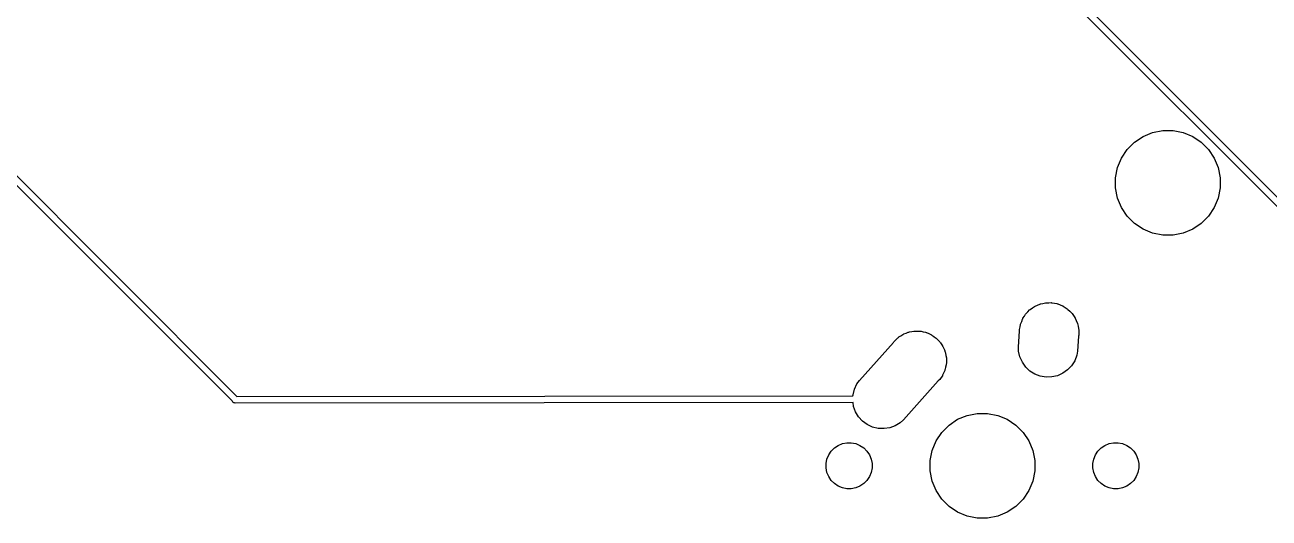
# Model space of a CAD drawing. Extents: x -26.1 to -7.5, y -7.6 to -2.2.
# Drawn here: x -11.126 to -9.261, y -6.55 to -5.81 of the extents above; entities that cross this region are included whole.
import ezdxf

# ---------------------------------------------------------------- set-up
doc = ezdxf.new("R2010")
doc.units = 0
doc.header["$MEASUREMENT"] = 0
doc.layers.add('BLACK', color=7, linetype='CONTINUOUS')

msp = doc.modelspace()

# ---------------------------------------------------------------- linework, layer by layer
at = {"layer": 'BLACK', "linetype": 'CONTINUOUS'}
for p, q in [((-8.95722, -6.37436), (-9.70758, -5.624)), ((-9.7018, -5.61564), (-8.95144, -6.366)), ((-11.339, -5.83647), (-10.8084, -6.367)), ((-10.8156, -6.37397), (-11.3473, -5.84225)), ((-9.43564, -5.97152), (-9.42047, -5.9685)), ((-9.42047, -5.9685), (-9.40501, -5.9685)), ((-9.40501, -5.9685), (-9.38984, -5.97152)), ((-9.47372, -5.99696), (-9.46278, -5.98603)), ((-9.46278, -5.98603), (-9.44992, -5.97743)), ((-9.44992, -5.97743), (-9.43564, -5.97152)), ((-9.38984, -5.97152), (-9.37556, -5.97743)), ((-9.37556, -5.97743), (-9.3627, -5.98603)), ((-9.3627, -5.98603), (-9.35177, -5.99696)), ((-9.48231, -6.00982), (-9.47372, -5.99696)), ((-9.35177, -5.99696), (-9.34317, -6.00982)), ((-9.49124, -6.03927), (-9.48822, -6.0241)), ((-9.48822, -6.0241), (-9.48231, -6.00982)), ((-9.34317, -6.00982), (-9.33726, -6.0241)), ((-9.33726, -6.0241), (-9.33424, -6.03927)), ((-9.49124, -6.05473), (-9.49124, -6.03927)), ((-9.33424, -6.03927), (-9.33424, -6.05473)), ((-9.48822, -6.0699), (-9.49124, -6.05473)), ((-9.33424, -6.05473), (-9.33726, -6.0699)), ((-9.48231, -6.08418), (-9.48822, -6.0699)), ((-9.33726, -6.0699), (-9.34317, -6.08418)), ((-9.47372, -6.09704), (-9.48231, -6.08418)), ((-9.46278, -6.10797), (-9.47372, -6.09704)), ((-9.35177, -6.09704), (-9.3627, -6.10797)), ((-9.34317, -6.08418), (-9.35177, -6.09704)), ((-9.44992, -6.11657), (-9.46278, -6.10797)), ((-9.43564, -6.12248), (-9.44992, -6.11657)), ((-9.37556, -6.11657), (-9.38984, -6.12248)), ((-9.3627, -6.10797), (-9.37556, -6.11657)), ((-9.42047, -6.1255), (-9.43564, -6.12248)), ((-9.40501, -6.1255), (-9.42047, -6.1255)), ((-9.38984, -6.12248), (-9.40501, -6.1255)), ((-9.61172, -6.23175), (-9.60829, -6.23033)), ((-9.60829, -6.23033), (-9.6049, -6.22881)), ((-9.6049, -6.22881), (-9.60426, -6.22866)), ((-9.60426, -6.22866), (-9.60366, -6.22841)), ((-9.60366, -6.22841), (-9.60002, -6.22769)), ((-9.60002, -6.22769), (-9.5964, -6.22686)), ((-9.5964, -6.22686), (-9.59574, -6.22684)), ((-9.59574, -6.22684), (-9.5951, -6.22671)), ((-9.5951, -6.22671), (-9.59139, -6.22671)), ((-9.59139, -6.22671), (-9.58768, -6.2266)), ((-9.58768, -6.2266), (-9.58703, -6.22671)), ((-9.58703, -6.22671), (-9.58638, -6.22671)), ((-9.58638, -6.22671), (-9.58274, -6.22743)), ((-9.58274, -6.22743), (-9.57907, -6.22805)), ((-9.57907, -6.22805), (-9.57846, -6.22828)), ((-9.57846, -6.22828), (-9.57782, -6.22841)), ((-9.57782, -6.22841), (-9.57439, -6.22983)), ((-9.57439, -6.22983), (-9.57092, -6.23115)), ((-9.62999, -6.25002), (-9.62793, -6.24693)), ((-9.62793, -6.24693), (-9.62596, -6.24379)), ((-9.62596, -6.24379), (-9.62551, -6.24331)), ((-9.62551, -6.24331), (-9.62514, -6.24277)), ((-9.62514, -6.24277), (-9.62252, -6.24014)), ((-9.62252, -6.24014), (-9.61997, -6.23744)), ((-9.61997, -6.23744), (-9.61944, -6.23706)), ((-9.61944, -6.23706), (-9.61897, -6.2366)), ((-9.61897, -6.2366), (-9.61589, -6.23453)), ((-9.61589, -6.23453), (-9.61286, -6.23238)), ((-9.61286, -6.23238), (-9.61226, -6.23211)), ((-9.61226, -6.23211), (-9.61172, -6.23175)), ((-9.57092, -6.23115), (-9.57037, -6.2315)), ((-9.57037, -6.2315), (-9.56976, -6.23175)), ((-9.56976, -6.23175), (-9.56667, -6.23381)), ((-9.56667, -6.23381), (-9.56353, -6.23578)), ((-9.56353, -6.23578), (-9.56305, -6.23623)), ((-9.56305, -6.23623), (-9.56251, -6.2366)), ((-9.56251, -6.2366), (-9.55988, -6.23922)), ((-9.55988, -6.23922), (-9.55718, -6.24177)), ((-9.55718, -6.24177), (-9.5568, -6.2423)), ((-9.5568, -6.2423), (-9.55634, -6.24277)), ((-9.55634, -6.24277), (-9.55427, -6.24585)), ((-9.55427, -6.24585), (-9.55212, -6.24888)), ((-9.55212, -6.24888), (-9.55185, -6.24948)), ((-9.63503, -6.26664), (-9.63431, -6.26299)), ((-9.63503, -6.26947), (-9.63503, -6.26664)), ((-9.63431, -6.26299), (-9.63369, -6.25933)), ((-9.63369, -6.25933), (-9.63346, -6.25872)), ((-9.63346, -6.25872), (-9.63333, -6.25808)), ((-9.63333, -6.25808), (-9.63191, -6.25465)), ((-9.63191, -6.25465), (-9.63059, -6.25118)), ((-9.63059, -6.25118), (-9.63024, -6.25063)), ((-9.63024, -6.25063), (-9.62999, -6.25002)), ((-9.55185, -6.24948), (-9.55149, -6.25002)), ((-9.55149, -6.25002), (-9.55007, -6.25345)), ((-9.55007, -6.25345), (-9.54855, -6.25684)), ((-9.54855, -6.25684), (-9.5484, -6.25748)), ((-9.5484, -6.25748), (-9.54815, -6.25808)), ((-9.54815, -6.25808), (-9.54743, -6.26172)), ((-9.54743, -6.26172), (-9.5466, -6.26534)), ((-9.5466, -6.26534), (-9.54658, -6.266)), ((-9.54658, -6.266), (-9.54645, -6.26664)), ((-9.54645, -6.26664), (-9.54645, -6.27035)), ((-9.87516, -6.34304), (-9.82424, -6.28629)), ((-9.82424, -6.28629), (-9.82357, -6.28529)), ((-9.82357, -6.28529), (-9.82133, -6.28305)), ((-9.82133, -6.28305), (-9.82068, -6.28232)), ((-9.82068, -6.28232), (-9.81979, -6.28151)), ((-9.81979, -6.28151), (-9.8174, -6.27912)), ((-9.8174, -6.27912), (-9.81658, -6.27857)), ((-9.81658, -6.27857), (-9.81586, -6.27791)), ((-9.81586, -6.27791), (-9.81296, -6.27615)), ((-9.81296, -6.27615), (-9.81015, -6.27427)), ((-9.81015, -6.27427), (-9.80924, -6.27389)), ((-9.80924, -6.27389), (-9.8084, -6.27338)), ((-9.8084, -6.27338), (-9.80521, -6.27223)), ((-9.80521, -6.27223), (-9.80208, -6.27093)), ((-9.80208, -6.27093), (-9.80112, -6.27074)), ((-9.80112, -6.27074), (-9.8002, -6.2704)), ((-9.8002, -6.2704), (-9.79685, -6.26989)), ((-9.79685, -6.26989), (-9.79353, -6.26923)), ((-9.79353, -6.26923), (-9.79254, -6.26923)), ((-9.79254, -6.26923), (-9.79157, -6.26908)), ((-9.79157, -6.26908), (-9.78819, -6.26923)), ((-9.78819, -6.26923), (-9.7848, -6.26923)), ((-9.7848, -6.26923), (-9.78384, -6.26942)), ((-9.78384, -6.26942), (-9.78286, -6.26946)), ((-9.78286, -6.26946), (-9.77957, -6.27027)), ((-9.77957, -6.27027), (-9.77625, -6.27093)), ((-9.77625, -6.27093), (-9.77534, -6.27131)), ((-9.77534, -6.27131), (-9.77438, -6.27154)), ((-9.77438, -6.27154), (-9.77131, -6.27297)), ((-9.77131, -6.27297), (-9.76819, -6.27427)), ((-9.76819, -6.27427), (-9.76737, -6.27482)), ((-9.76737, -6.27482), (-9.76648, -6.27523)), ((-9.76648, -6.27523), (-9.76375, -6.27724)), ((-9.76375, -6.27724), (-9.76093, -6.27912)), ((-9.76093, -6.27912), (-9.76024, -6.27981)), ((-9.76024, -6.27981), (-9.75944, -6.28039)), ((-9.75944, -6.28039), (-9.75716, -6.28289)), ((-9.75716, -6.28289), (-9.75476, -6.28529)), ((-9.75476, -6.28529), (-9.75422, -6.2861)), ((-9.75422, -6.2861), (-9.75355, -6.28683)), ((-9.63665, -6.29296), (-9.63503, -6.26947)), ((-9.54675, -6.27687), (-9.54828, -6.29905)), ((-9.54645, -6.27536), (-9.54675, -6.27687)), ((-9.54645, -6.27035), (-9.5464, -6.27188)), ((-9.5464, -6.27188), (-9.54645, -6.27253)), ((-9.54645, -6.27253), (-9.54645, -6.27536)), ((-9.75355, -6.28683), (-9.7518, -6.28973)), ((-9.7518, -6.28973), (-9.74991, -6.29254)), ((-9.74991, -6.29254), (-9.74954, -6.29345)), ((-9.74954, -6.29345), (-9.74903, -6.29429)), ((-9.74903, -6.29429), (-9.74787, -6.29747)), ((-9.74787, -6.29747), (-9.74658, -6.3006)), ((-9.74658, -6.3006), (-9.74638, -6.30156)), ((-9.74638, -6.30156), (-9.74605, -6.30249)), ((-9.74605, -6.30249), (-9.74553, -6.30584)), ((-9.63646, -6.29949), (-9.63665, -6.29296)), ((-9.63451, -6.308), (-9.63646, -6.29949)), ((-9.54828, -6.29905), (-9.54937, -6.3055)), ((-9.74592, -6.32312), (-9.74658, -6.32644)), ((-9.74511, -6.31983), (-9.74592, -6.32312)), ((-9.74553, -6.30584), (-9.74487, -6.30916)), ((-9.74507, -6.31885), (-9.74511, -6.31983)), ((-9.74487, -6.31788), (-9.74507, -6.31885)), ((-9.74487, -6.30916), (-9.74487, -6.31014)), ((-9.74487, -6.31014), (-9.74472, -6.31111)), ((-9.74472, -6.31111), (-9.74487, -6.3145)), ((-9.74487, -6.3145), (-9.74487, -6.31788)), ((-9.63093, -6.31596), (-9.63451, -6.308)), ((-9.62588, -6.32307), (-9.63093, -6.31596)), ((-9.61953, -6.32905), (-9.62588, -6.32307)), ((-9.5571, -6.32105), (-9.56308, -6.3274)), ((-9.55247, -6.31365), (-9.5571, -6.32105)), ((-9.54937, -6.3055), (-9.55247, -6.31365)), ((-9.75476, -6.34175), (-9.757, -6.34399)), ((-9.75288, -6.33894), (-9.75476, -6.34175)), ((-9.75088, -6.33621), (-9.75288, -6.33894)), ((-9.75046, -6.33532), (-9.75088, -6.33621)), ((-9.74991, -6.3345), (-9.75046, -6.33532)), ((-9.74862, -6.33137), (-9.74991, -6.3345)), ((-9.74719, -6.3283), (-9.74862, -6.33137)), ((-9.74695, -6.32735), (-9.74719, -6.3283)), ((-9.74658, -6.32644), (-9.74695, -6.32735)), ((-9.61214, -6.33368), (-9.61953, -6.32905)), ((-9.60398, -6.33678), (-9.61214, -6.33368)), ((-9.59538, -6.33823), (-9.60398, -6.33678)), ((-9.58666, -6.33798), (-9.59538, -6.33823)), ((-9.57815, -6.33603), (-9.58666, -6.33798)), ((-9.57019, -6.33245), (-9.57815, -6.33603)), ((-9.56308, -6.3274), (-9.57019, -6.33245)), ((-9.8848, -6.36469), (-9.88272, -6.35622)), ((-9.88272, -6.35622), (-9.87903, -6.34831)), ((-9.87903, -6.34831), (-9.87516, -6.34304)), ((-9.757, -6.34399), (-9.80923, -6.4022)), ((-10.8152, -6.3748), (-10.8156, -6.37397)), ((-10.8145, -6.37556), (-10.8152, -6.3748)), ((-10.8138, -6.37618), (-10.8145, -6.37556)), ((-10.8129, -6.37664), (-10.8138, -6.37618)), ((-10.812, -6.37693), (-10.8129, -6.37664)), ((-10.8112, -6.377), (-10.812, -6.37693)), ((-9.88478, -6.37605), (-10.8112, -6.377)), ((-10.8084, -6.367), (-9.88486, -6.36605)), ((-9.88486, -6.36605), (-9.8848, -6.36469)), ((-9.88386, -6.38203), (-9.88478, -6.37605)), ((-9.88088, -6.39023), (-9.88386, -6.38203)), ((-9.87635, -6.39769), (-9.88088, -6.39023)), ((-9.87046, -6.40413), (-9.87635, -6.39769)), ((-9.72792, -6.40143), (-9.71364, -6.39552)), ((-9.71364, -6.39552), (-9.69847, -6.3925)), ((-9.69847, -6.3925), (-9.68301, -6.3925)), ((-9.68301, -6.3925), (-9.66784, -6.39552)), ((-9.66784, -6.39552), (-9.65356, -6.40143)), ((-9.86343, -6.40929), (-9.87046, -6.40413)), ((-9.85552, -6.41298), (-9.86343, -6.40929)), ((-9.84705, -6.41506), (-9.85552, -6.41298)), ((-9.83833, -6.41544), (-9.84705, -6.41506)), ((-9.82971, -6.41412), (-9.83833, -6.41544)), ((-9.82151, -6.41114), (-9.82971, -6.41412)), ((-9.81405, -6.40661), (-9.82151, -6.41114)), ((-9.80923, -6.4022), (-9.81405, -6.40661)), ((-9.75172, -6.42096), (-9.74078, -6.41003)), ((-9.74078, -6.41003), (-9.72792, -6.40143)), ((-9.65356, -6.40143), (-9.6407, -6.41003)), ((-9.6407, -6.41003), (-9.62977, -6.42096)), ((-9.76622, -6.4481), (-9.76031, -6.43382)), ((-9.76031, -6.43382), (-9.75172, -6.42096)), ((-9.62977, -6.42096), (-9.62117, -6.43382)), ((-9.62117, -6.43382), (-9.61526, -6.4481)), ((-9.92127, -6.45468), (-9.9175, -6.44904)), ((-9.9175, -6.44904), (-9.9127, -6.44424)), ((-9.9127, -6.44424), (-9.90706, -6.44047)), ((-9.90706, -6.44047), (-9.90079, -6.43788)), ((-9.90079, -6.43788), (-9.89413, -6.43655)), ((-9.89413, -6.43655), (-9.88735, -6.43655)), ((-9.88735, -6.43655), (-9.88069, -6.43788)), ((-9.88069, -6.43788), (-9.87442, -6.44047)), ((-9.87442, -6.44047), (-9.86878, -6.44424)), ((-9.86878, -6.44424), (-9.86398, -6.44904)), ((-9.86398, -6.44904), (-9.86021, -6.45468)), ((-9.76924, -6.46327), (-9.76622, -6.4481)), ((-9.61526, -6.4481), (-9.61224, -6.46327)), ((-9.52127, -6.45468), (-9.5175, -6.44904)), ((-9.5175, -6.44904), (-9.5127, -6.44424)), ((-9.5127, -6.44424), (-9.50706, -6.44047)), ((-9.50706, -6.44047), (-9.50079, -6.43788)), ((-9.50079, -6.43788), (-9.49413, -6.43655)), ((-9.49413, -6.43655), (-9.48735, -6.43655)), ((-9.48735, -6.43655), (-9.48069, -6.43788)), ((-9.48069, -6.43788), (-9.47442, -6.44047)), ((-9.47442, -6.44047), (-9.46878, -6.44424)), ((-9.46878, -6.44424), (-9.46398, -6.44904)), ((-9.46398, -6.44904), (-9.46021, -6.45468)), ((-9.92519, -6.46761), (-9.92387, -6.46095)), ((-9.92519, -6.47439), (-9.92519, -6.46761)), ((-9.92387, -6.46095), (-9.92127, -6.45468)), ((-9.86021, -6.45468), (-9.85762, -6.46095)), ((-9.85762, -6.46095), (-9.85629, -6.46761)), ((-9.85629, -6.46761), (-9.85629, -6.47439)), ((-9.76924, -6.47873), (-9.76924, -6.46327)), ((-9.61224, -6.46327), (-9.61224, -6.47873)), ((-9.52519, -6.46761), (-9.52387, -6.46095)), ((-9.52519, -6.47439), (-9.52519, -6.46761)), ((-9.52387, -6.46095), (-9.52127, -6.45468)), ((-9.46021, -6.45468), (-9.45762, -6.46095)), ((-9.45762, -6.46095), (-9.45629, -6.46761)), ((-9.45629, -6.46761), (-9.45629, -6.47439)), ((-9.92387, -6.48105), (-9.92519, -6.47439)), ((-9.92127, -6.48732), (-9.92387, -6.48105)), ((-9.9175, -6.49296), (-9.92127, -6.48732)), ((-9.86021, -6.48732), (-9.86398, -6.49296)), ((-9.85762, -6.48105), (-9.86021, -6.48732)), ((-9.85629, -6.47439), (-9.85762, -6.48105)), ((-9.76622, -6.4939), (-9.76924, -6.47873)), ((-9.61224, -6.47873), (-9.61526, -6.4939)), ((-9.52387, -6.48105), (-9.52519, -6.47439)), ((-9.52127, -6.48732), (-9.52387, -6.48105)), ((-9.5175, -6.49296), (-9.52127, -6.48732)), ((-9.46021, -6.48732), (-9.46398, -6.49296)), ((-9.45762, -6.48105), (-9.46021, -6.48732)), ((-9.45629, -6.47439), (-9.45762, -6.48105)), ((-9.9127, -6.49776), (-9.9175, -6.49296)), ((-9.90706, -6.50153), (-9.9127, -6.49776)), ((-9.90079, -6.50412), (-9.90706, -6.50153)), ((-9.89413, -6.50545), (-9.90079, -6.50412)), ((-9.88735, -6.50545), (-9.89413, -6.50545)), ((-9.88069, -6.50412), (-9.88735, -6.50545)), ((-9.87442, -6.50153), (-9.88069, -6.50412)), ((-9.86878, -6.49776), (-9.87442, -6.50153)), ((-9.86398, -6.49296), (-9.86878, -6.49776)), ((-9.76031, -6.50818), (-9.76622, -6.4939)), ((-9.75172, -6.52104), (-9.76031, -6.50818)), ((-9.62117, -6.50818), (-9.62977, -6.52104)), ((-9.61526, -6.4939), (-9.62117, -6.50818)), ((-9.5127, -6.49776), (-9.5175, -6.49296)), ((-9.50706, -6.50153), (-9.5127, -6.49776)), ((-9.50079, -6.50412), (-9.50706, -6.50153)), ((-9.49413, -6.50545), (-9.50079, -6.50412)), ((-9.48735, -6.50545), (-9.49413, -6.50545)), ((-9.48069, -6.50412), (-9.48735, -6.50545)), ((-9.47442, -6.50153), (-9.48069, -6.50412)), ((-9.46878, -6.49776), (-9.47442, -6.50153)), ((-9.46398, -6.49296), (-9.46878, -6.49776)), ((-9.74078, -6.53197), (-9.75172, -6.52104)), ((-9.62977, -6.52104), (-9.6407, -6.53197)), ((-9.72792, -6.54057), (-9.74078, -6.53197)), ((-9.71364, -6.54648), (-9.72792, -6.54057)), ((-9.69847, -6.5495), (-9.71364, -6.54648)), ((-9.66784, -6.54648), (-9.68301, -6.5495)), ((-9.65356, -6.54057), (-9.66784, -6.54648)), ((-9.6407, -6.53197), (-9.65356, -6.54057)), ((-9.68301, -6.5495), (-9.69847, -6.5495))]:
    msp.add_line(p, q, dxfattribs=at)

doc.saveas('drawing.dxf')
